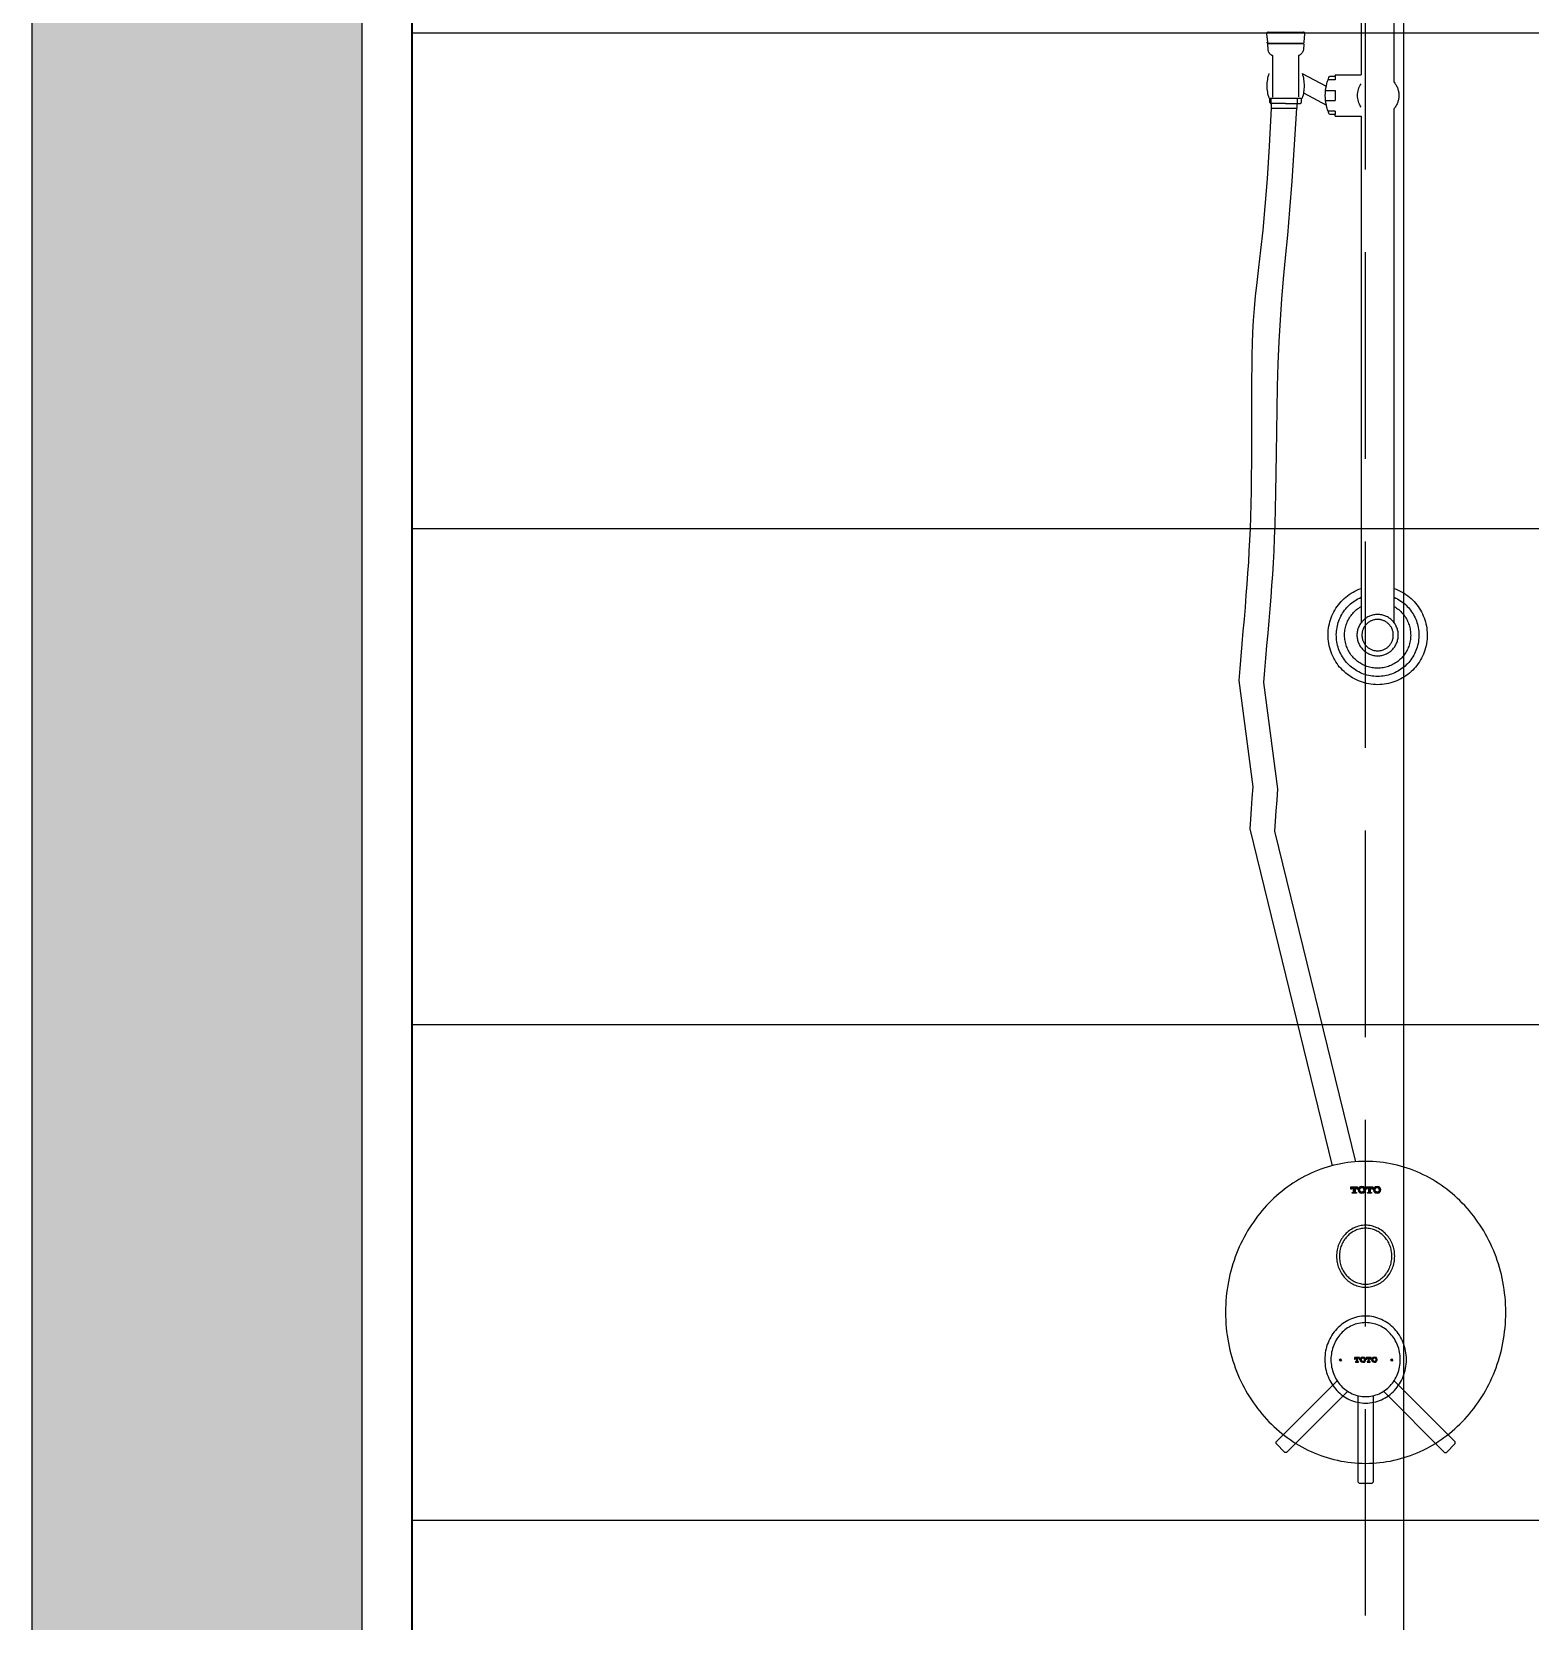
# Model space of a CAD drawing. Extents: x 468514 to 728049, y -74127 to 69080.
# Drawn here: x 590432 to 591339, y 39480 to 40442 of the extents above; entities that cross this region are included whole.
import ezdxf

# ---------------------------------------------------------------- set-up
doc = ezdxf.new("R2010")
doc.units = 0
doc.header["$LTSCALE"] = 500
doc.header["$MEASUREMENT"] = 0
doc.linetypes.add('DASH', pattern=[0.35, 0.25, -0.1])
doc.linetypes.add('HIDDEN2', pattern=[0.1875, 0.125, -0.0625])
for name, color, linetype in [('E 立面墙体', 245, 'Continuous'), ('E 立面家具、洁具', 153, 'Continuous'), ('E 立面材料分格线', 8, 'Continuous'), ('E 立面装饰完成线', 225, 'Continuous'), ('L-立面家具、洁具', 153, 'Continuous')]:
    doc.layers.add(name, color=color, linetype=linetype)

# ---------------------------------------------------------------- blocks, each defined once
blk = doc.blocks.new('A$C2F8A30B2')
at = {"linetype": 'HIDDEN2', "lineweight": -2, "ltscale": 20}
h = blk.add_hatch(color=256, dxfattribs=at)
h.dxf.hatch_style = 2
h.paths.add_polyline_path([(28.44, -13.4), (29.04, -12.85), (30.29, -12.59), (31.58, -12.88), (32.14, -13.4), (32.51, -14.64), (32.32, -15.6), (31.58, -16.44), (30.3, -16.71), (29.08, -16.48), (28.19, -15.43), (28.09, -14.64)])
h.paths.add_polyline_path([(29.36, -15.67), (30.3, -16.22), (31.25, -15.62), (31.43, -14.66), (31.31, -13.84), (30.83, -13.21), (30.29, -13.1), (29.44, -13.47), (29.14, -14.64)])
h = blk.add_hatch(color=256)
h.dxf.hatch_style = 2
edge = h.paths.add_edge_path()
edge.add_spline(control_points=[(34.91, -12.76), (34.91, -12.76), (34.91, -12.76), (34.91, -12.76), (34.91, -12.76), (37, -12.76), (37, -12.76), (37, -12.76), (37, -14.21), (37, -14.21), (37, -14.21), (36.47, -14.21), (36.47, -14.21), (36.47, -14.21), (36.51, -13.25), (35.72, -13.25), (35.72, -13.25), (35.38, -13.25), (35.38, -13.25), (35.38, -13.25), (35.38, -15.91), (35.38, -15.91), (35.38, -15.91), (35.62, -16.12), (35.62, -16.12), (35.62, -16.12), (36.19, -16.12), (36.19, -16.12), (36.19, -16.12), (36.19, -16.59), (36.19, -16.59), (36.19, -16.59), (34.91, -16.59), (34.91, -16.59), (34.91, -16.59), (33.65, -16.59), (33.65, -16.59), (33.65, -16.59), (33.65, -16.12), (33.65, -16.12), (33.65, -16.12), (34.22, -16.12), (34.22, -16.12), (34.22, -16.12), (34.44, -15.91), (34.44, -15.91), (34.44, -15.91), (34.44, -13.25), (34.44, -13.25), (34.44, -13.25), (34.1, -13.25), (34.1, -13.25), (34.1, -13.25), (33.35, -14.21), (33.35, -14.21), (33.35, -14.21), (32.84, -14.21), (32.84, -14.21), (32.84, -14.21), (32.84, -12.76), (32.84, -12.76), (32.84, -12.76), (34.91, -12.76), (34.91, -12.76), (34.91, -12.76), (34.91, -12.76)], knot_values=[-1, 0, 0, 0, 0, 0, 1, 1, 1, 2, 2, 2, 3, 3, 3, 4, 4, 4, 5, 5, 5, 6, 6, 6, 7, 7, 7, 8, 8, 8, 9, 9, 9, 10, 10, 10, 11, 11, 11, 12, 12, 12, 13, 13, 13, 14, 14, 14, 15, 15, 15, 16, 16, 16, 17, 17, 17, 18, 18, 18, 19, 19, 19, 20, 20, 20, 21, 21, 21, 21], degree=3, periodic=0)
h = blk.add_hatch(color=256, dxfattribs=at)
h.dxf.hatch_style = 2
h.paths.add_polyline_path([(37.67, -13.4), (38.29, -12.85), (39.54, -12.59), (40.81, -12.88), (41.38, -13.4), (41.74, -14.64), (41.55, -15.6), (40.83, -16.44), (39.54, -16.71), (38.32, -16.48), (37.43, -15.43), (37.31, -14.64)])
h.paths.add_polyline_path([(38.61, -15.67), (39.54, -16.22), (40.49, -15.62), (40.68, -14.66), (40.56, -13.84), (40.06, -13.21), (39.54, -13.1), (38.69, -13.47), (38.37, -14.64)])
h = blk.add_hatch(color=256)
h.dxf.hatch_style = 2
edge = h.paths.add_edge_path()
edge.add_spline(control_points=[(44.16, -12.76), (44.16, -12.76), (44.16, -12.76), (44.16, -12.76), (44.16, -12.76), (46.23, -12.76), (46.23, -12.76), (46.23, -12.76), (46.23, -14.21), (46.23, -14.21), (46.23, -14.21), (45.72, -14.21), (45.72, -14.21), (45.72, -14.21), (45.76, -13.25), (44.95, -13.25), (44.95, -13.25), (44.65, -13.25), (44.65, -13.25), (44.65, -13.25), (44.65, -15.91), (44.65, -15.91), (44.65, -15.91), (44.86, -16.12), (44.86, -16.12), (44.86, -16.12), (45.42, -16.12), (45.42, -16.12), (45.42, -16.12), (45.42, -16.59), (45.42, -16.59), (45.42, -16.59), (44.16, -16.59), (44.16, -16.59), (44.16, -16.59), (42.88, -16.59), (42.88, -16.59), (42.88, -16.59), (42.88, -16.12), (42.88, -16.12), (42.88, -16.12), (43.45, -16.12), (43.45, -16.12), (43.45, -16.12), (43.67, -15.91), (43.67, -15.91), (43.67, -15.91), (43.67, -13.25), (43.67, -13.25), (43.67, -13.25), (43.35, -13.25), (43.35, -13.25), (42.56, -13.25), (42.59, -14.21), (42.59, -14.21), (42.59, -14.21), (42.09, -14.21), (42.09, -14.21), (42.09, -14.21), (42.09, -12.76), (42.09, -12.76), (42.09, -12.76), (44.16, -12.76), (44.16, -12.76), (44.16, -12.76), (44.16, -12.76)], knot_values=[-1, 0, 0, 0, 0, 0, 1, 1, 1, 2, 2, 2, 3, 3, 3, 4, 4, 4, 5, 5, 5, 6, 6, 6, 7, 7, 7, 8, 8, 8, 9, 9, 9, 10, 10, 10, 11, 11, 11, 12, 12, 12, 13, 13, 13, 14, 14, 14, 15, 15, 15, 16, 16, 16, 17, 17, 17, 18, 18, 18, 19, 19, 19, 20, 20, 20, 21, 21, 21, 21], degree=3, periodic=0)
h = blk.add_hatch(color=256, dxfattribs=at)
h.dxf.hatch_style = 2
h.paths.add_polyline_path([(20.72, -117.49), (21.43, -118.18), (22.12, -117.49), (21.43, -116.78)])
h = blk.add_hatch(color=256, dxfattribs=at)
h.dxf.hatch_style = 2
h.paths.add_polyline_path([(30.56, -116.46), (31.03, -116.04), (31.95, -115.84), (32.94, -116.08), (33.38, -116.46), (33.65, -117.4), (33.5, -118.14), (32.94, -118.75), (31.97, -118.97), (31.06, -118.78), (30.4, -117.99), (30.3, -117.4)])
h.paths.add_polyline_path([(31.26, -118.18), (31.97, -118.6), (32.69, -118.14), (32.83, -117.4), (32.74, -116.8), (32.37, -116.33), (31.95, -116.23), (31.33, -116.51), (31.11, -117.4)])
h = blk.add_hatch(color=256, dxfattribs=at)
h.dxf.hatch_style = 2
h.paths.add_polyline_path([(35.46, -115.99), (37.03, -115.99), (37.03, -117.07), (36.62, -117.07), (36.07, -116.35), (35.82, -116.35), (35.82, -118.35), (36, -118.51), (36.42, -118.51), (36.42, -118.88), (35.46, -118.88), (34.51, -118.88), (34.51, -118.51), (34.93, -118.51), (35.1, -118.35), (35.1, -116.35), (34.86, -116.35), (34.27, -117.07), (33.9, -117.07), (33.9, -115.99)])
h = blk.add_hatch(color=256, dxfattribs=at)
h.dxf.hatch_style = 2
h.paths.add_polyline_path([(37.53, -116.46), (38.01, -116.04), (38.93, -115.84), (39.92, -116.08), (40.34, -116.46), (40.63, -117.4), (40.47, -118.14), (39.92, -118.75), (38.94, -118.97), (38.04, -118.78), (37.37, -117.99), (37.28, -117.4)])
h.paths.add_polyline_path([(38.24, -118.18), (38.94, -118.6), (39.67, -118.14), (39.8, -117.4), (39.72, -116.8), (39.35, -116.33), (38.93, -116.23), (38.31, -116.51), (38.09, -117.4)])
h = blk.add_hatch(color=256, dxfattribs=at)
h.dxf.hatch_style = 2
h.paths.add_polyline_path([(42.44, -115.99), (44.01, -115.99), (44.01, -117.07), (43.62, -117.07), (43.05, -116.35), (42.79, -116.35), (42.79, -118.35), (42.98, -118.51), (43.4, -118.51), (43.4, -118.88), (42.44, -118.88), (41.48, -118.88), (41.48, -118.51), (41.9, -118.51), (42.09, -118.35), (42.09, -116.35), (41.84, -116.35), (41.27, -117.07), (40.88, -117.07), (40.88, -115.99)])
h = blk.add_hatch(color=256, dxfattribs=at)
h.dxf.hatch_style = 2
h.paths.add_polyline_path([(51.86, -117.49), (52.56, -118.18), (53.27, -117.49), (52.56, -116.78)])
for p, q in [((20, 655.52), (20, 914.02)), ((40, 914.02), (40, 660.09)), ((96.26, 685.88), (74.85, 685.88)), ((95.78, 685.88), (75.39, 685.88)), ((74.69, 678.56), (74.75, 678.72)), ((74.69, 678.56), (74.75, 678.72)), ((74.69, 678.56), (74.85, 675.46)), ((74.75, 678.72), (74.8, 678.84)), ((74.75, 678.72), (74.8, 678.84)), ((74.8, 678.84), (74.85, 678.93)), ((74.8, 678.84), (74.85, 678.93)), ((74.85, 678.93), (74.96, 678.99)), ((74.85, 678.93), (74.96, 678.99)), ((74.96, 678.99), (75.07, 679.05)), ((74.96, 678.99), (75.07, 679.05)), ((75.07, 679.05), (75.17, 679.05)), ((75.07, 679.05), (75.17, 679.05)), ((96.2, 679.05), (75.17, 679.05)), ((96.04, 679.05), (75.33, 679.05)), ((75.33, 679.05), (96.04, 679.05)), ((96.2, 679.05), (96.31, 679.05)), ((96.2, 679.05), (96.31, 679.05)), ((96.31, 679.05), (96.42, 678.99)), ((96.31, 679.05), (96.42, 678.99)), ((96.42, 678.99), (96.53, 678.93)), ((96.42, 678.99), (96.53, 678.93)), ((96.53, 678.93), (96.58, 678.84)), ((96.53, 678.93), (96.58, 678.84)), ((96.63, 678.56), (96.53, 675.57)), ((96.58, 678.84), (96.63, 678.72)), ((96.58, 678.84), (96.63, 678.72)), ((96.63, 678.72), (96.63, 678.56)), ((96.63, 678.72), (96.63, 678.56)), ((55.66, 660.09), (40, 660.09)), ((55.66, 660.09), (55.66, 659.09)), ((55.66, 659.09), (55.66, 657.09)), ((55.66, 659.09), (55.66, 657.09)), ((55.66, 659.09), (59.15, 659.09)), ((55.66, 657.09), (59.97, 657.09)), ((75.66, 660.91), (61.11, 653.11)), ((61.66, 650.59), (55.66, 650.59)), ((55.66, 650.59), (55.66, 644.59)), ((61.66, 644.59), (55.66, 644.59)), ((74.87, 649.13), (61.03, 641.72)), ((95.66, 645.91), (75.66, 645.91)), ((76.14, 643.34), (76.08, 645.53)), ((94.55, 645.91), (76.51, 645.91)), ((78.68, 645.91), (78.85, 639.91)), ((94.68, 645.91), (94.51, 639.91)), ((95.19, 643.4), (95.29, 645.48)), ((20, 328.53), (20, 639.66)), ((40, 635.09), (40, 328.53)), ((55.66, 635.09), (40, 635.09)), ((55.66, 638.09), (59.97, 638.09)), ((55.66, 638.09), (55.66, 636.09)), ((55.66, 635.09), (55.66, 636.09)), ((55.66, 636.09), (59.15, 636.09)), ((76.19, 643.23), (76.14, 643.34)), ((76.3, 643.07), (76.19, 643.23)), ((76.35, 642.97), (76.3, 643.07)), ((76.46, 642.86), (76.35, 642.97)), ((76.62, 642.76), (76.46, 642.86)), ((76.72, 642.7), (76.62, 642.76)), ((76.89, 642.65), (76.72, 642.7)), ((77.05, 642.65), (76.89, 642.65)), ((85.66, 642.65), (77.05, 642.65)), ((94.51, 639.91), (78.85, 639.91)), ((79.19, 639.91, 0), (81.98, 595.74, 0)), ((85.66, 642.65), (94.33, 642.65)), ((94.49, 642.65), (94.33, 642.65)), ((94.6, 642.7), (94.49, 642.65)), ((94.51, 639.91, 0), (95.68, 616.84, 0)), ((94.76, 642.76), (94.6, 642.7)), ((94.87, 642.86), (94.76, 642.76)), ((95.03, 642.97), (94.87, 642.86)), ((95.08, 643.07), (95.03, 642.97)), ((95.19, 643.23), (95.08, 643.07)), ((95.19, 643.4), (95.19, 643.23)), ((95.68, 616.84, 0), (96.94, 597.11, 0)), ((96.94, 597.11, 0), (98.25, 580.32, 0)), ((81.98, 595.74, 0), (83.29, 578.34, 0)), ((83.29, 578.34, 0), (84.61, 563.07, 0)), ((98.25, 580.32, 0), (99.57, 566.06, 0)), ((84.61, 563.07, 0), (85.89, 549.35, 0)), ((99.57, 566.06, 0), (100.85, 553.93, 0)), ((85.89, 549.35, 0), (87.08, 536.63, 0)), ((100.85, 553.93, 0), (102.06, 543.52, 0)), ((102.06, 543.52, 0), (103.14, 534.42, 0)), ((87.08, 536.63, 0), (88.16, 524.32, 0)), ((103.14, 534.42, 0), (104.06, 526.23, 0)), ((88.16, 524.32, 0), (89.08, 511.85, 0)), ((104.06, 526.23, 0), (104.79, 518.59, 0)), ((89.08, 511.85, 0), (89.8, 498.79, 0)), ((104.79, 518.59, 0), (105.33, 511.32, 0)), ((105.33, 511.32, 0), (105.72, 504.31, 0)), ((105.72, 504.31, 0), (105.99, 497.43, 0)), ((89.8, 498.79, 0), (90.35, 485.25, 0)), ((105.99, 497.43, 0), (106.15, 490.54, 0)), ((106.15, 490.54, 0), (106.23, 483.53, 0)), ((90.35, 485.25, 0), (90.75, 471.46, 0)), ((106.23, 483.53, 0), (106.26, 476.26, 0)), ((90.75, 471.46, 0), (91.05, 457.68, 0)), ((106.26, 476.26, 0), (106.26, 468.62, 0)), ((106.26, 468.62, 0), (106.26, 460.52, 0)), ((91.05, 457.68, 0), (91.27, 444.13, 0)), ((106.26, 460.52, 0), (106.27, 452.04, 0)), ((106.27, 452.04, 0), (106.29, 443.31, 0)), ((91.27, 444.13, 0), (91.44, 431.07, 0)), ((106.29, 443.31, 0), (106.32, 434.45, 0)), ((106.32, 434.45, 0), (106.38, 425.6, 0)), ((91.44, 431.07, 0), (91.59, 418.74, 0)), ((106.38, 425.6, 0), (106.47, 416.86, 0)), ((91.59, 418.74, 0), (91.76, 407.38, 0)), ((106.47, 416.86, 0), (106.59, 408.39, 0)), ((91.76, 407.38, 0), (91.97, 397.16, 0)), ((106.59, 408.39, 0), (106.75, 400.28, 0)), ((91.97, 397.16, 0), (92.22, 387.97, 0)), ((106.75, 400.28, 0), (106.96, 392.65, 0)), ((92.22, 387.97, 0), (92.52, 379.63, 0)), ((106.96, 392.65, 0), (107.21, 385.42, 0)), ((107.21, 385.42, 0), (107.51, 378.5, 0)), ((92.52, 379.63, 0), (92.87, 371.94, 0)), ((107.51, 378.5, 0), (107.85, 371.79, 0)), ((92.87, 371.94, 0), (93.26, 364.73, 0)), ((107.85, 371.79, 0), (108.24, 365.19, 0)), ((93.26, 364.73, 0), (93.7, 357.8, 0)), ((93.7, 357.8, 0), (94.19, 350.98, 0)), ((108.24, 365.19, 0), (108.67, 358.61, 0)), ((108.67, 358.61, 0), (109.15, 351.96, 0)), ((94.19, 350.98, 0), (94.72, 344.09, 0)), ((109.15, 351.96, 0), (109.68, 345.12, 0)), ((94.72, 344.09, 0), (95.29, 336.97, 0)), ((95.29, 336.97, 0), (95.9, 329.65, 0)), ((109.68, 345.12, 0), (110.25, 338.04, 0)), ((110.25, 338.04, 0), (110.86, 330.75, 0)), ((95.9, 329.65, 0), (96.53, 322.2, 0)), ((110.86, 330.75, 0), (111.48, 323.33, 0)), ((96.53, 322.2, 0), (97.17, 314.69, 0)), ((111.48, 323.33, 0), (112.12, 315.83, 0)), ((97.17, 314.69, 0), (97.81, 307.19, 0)), ((112.12, 315.83, 0), (112.76, 308.34, 0)), ((112.76, 308.34, 0), (113.39, 300.91, 0)), ((97.81, 307.19, 0), (98.43, 299.75, 0)), ((98.43, 299.75, 0), (99.04, 292.45, 0)), ((113.39, 300.91, 0), (114, 293.63, 0)), ((99.04, 292.45, 0), (90.56, 228.09, 0)), ((114, 293.63, 0), (105.52, 229.28, 0)), ((90.56, 228.09, 0), (91.09, 221.26, 0)), ((91.09, 221.26, 0), (91.58, 214.71, 0)), ((105.52, 229.28, 0), (106.05, 222.47, 0)), ((106.05, 222.47, 0), (106.53, 215.94, 0)), ((91.58, 214.71, 0), (92.03, 208.46, 0)), ((106.53, 215.94, 0), (106.99, 209.7, 0)), ((92.46, 202.51, 0), (43.4, 2.39, 0)), ((107.41, 203.78, 0), (57.52, 0, 0)), ((92.03, 208.46, 0), (92.46, 202.51, 0)), ((106.99, 209.7, 0), (107.41, 203.78, 0)), ((37.08, 2.62), (37.08, 2.62)), ((28.09, -14.64), (28.44, -13.4)), ((28.19, -15.43), (28.09, -14.64)), ((29.08, -16.48), (28.19, -15.43)), ((28.44, -13.4), (29.04, -12.85)), ((28.44, -13.4), (28.44, -13.4)), ((29.04, -12.85), (30.29, -12.59)), ((30.3, -16.71), (29.08, -16.48)), ((29.44, -13.47), (29.14, -14.64)), ((29.14, -14.64), (29.36, -15.67)), ((29.36, -15.67), (30.3, -16.22)), ((29.36, -15.67), (29.36, -15.67)), ((30.29, -13.1), (29.44, -13.47)), ((30.29, -12.59), (31.58, -12.88)), ((30.83, -13.21), (30.29, -13.1)), ((30.3, -16.22), (31.25, -15.62)), ((31.58, -16.44), (30.3, -16.71)), ((31.31, -13.84), (30.83, -13.21)), ((31.25, -15.62), (31.43, -14.66)), ((31.43, -14.66), (31.31, -13.84)), ((31.58, -12.88), (32.14, -13.4)), ((32.32, -15.6), (31.58, -16.44)), ((32.14, -13.4), (32.51, -14.64)), ((32.51, -14.64), (32.32, -15.6)), ((37.31, -14.64), (37.67, -13.4)), ((37.43, -15.43), (37.31, -14.64)), ((38.32, -16.48), (37.43, -15.43)), ((37.67, -13.4), (38.29, -12.85)), ((37.67, -13.4), (37.67, -13.4)), ((38.29, -12.85), (39.54, -12.59)), ((39.54, -16.71), (38.32, -16.48)), ((38.69, -13.47), (38.37, -14.64)), ((38.37, -14.64), (38.61, -15.67)), ((38.61, -15.67), (39.54, -16.22)), ((38.61, -15.67), (38.61, -15.67)), ((39.54, -13.1), (38.69, -13.47)), ((39.54, -12.59), (40.81, -12.88)), ((40.06, -13.21), (39.54, -13.1)), ((39.54, -16.22), (40.49, -15.62)), ((40.83, -16.44), (39.54, -16.71)), ((40.56, -13.84), (40.06, -13.21)), ((40.49, -15.62), (40.68, -14.66)), ((40.68, -14.66), (40.56, -13.84)), ((40.81, -12.88), (41.38, -13.4)), ((41.55, -15.6), (40.83, -16.44)), ((41.38, -13.4), (41.74, -14.64)), ((41.74, -14.64), (41.55, -15.6)), ((122.07, -89.04), (122.07, -89.04)), ((21.43, -116.78), (20.72, -117.49)), ((20.72, -117.49), (21.43, -118.18)), ((20.72, -117.49), (20.72, -117.49)), ((22.12, -117.49), (21.43, -116.78)), ((21.43, -118.18), (22.12, -117.49)), ((30.3, -117.4), (30.56, -116.46)), ((30.4, -117.99), (30.3, -117.4)), ((31.06, -118.78), (30.4, -117.99)), ((30.56, -116.46), (31.03, -116.04)), ((30.56, -116.46), (30.56, -116.46)), ((31.03, -116.04), (31.95, -115.84)), ((31.97, -118.97), (31.06, -118.78)), ((31.33, -116.51), (31.11, -117.4)), ((31.11, -117.4), (31.26, -118.18)), ((31.26, -118.18), (31.97, -118.6)), ((31.26, -118.18), (31.26, -118.18)), ((31.95, -116.23), (31.33, -116.51)), ((31.95, -115.84), (32.94, -116.08)), ((32.37, -116.33), (31.95, -116.23)), ((31.97, -118.6), (32.69, -118.14)), ((32.94, -118.75), (31.97, -118.97)), ((32.74, -116.8), (32.37, -116.33)), ((32.69, -118.14), (32.83, -117.4)), ((32.83, -117.4), (32.74, -116.8)), ((32.94, -116.08), (33.38, -116.46)), ((33.5, -118.14), (32.94, -118.75)), ((33.38, -116.46), (33.65, -117.4)), ((33.65, -117.4), (33.5, -118.14)), ((33.9, -117.07), (33.9, -115.99)), ((33.9, -115.99), (35.46, -115.99)), ((34.27, -117.07), (33.9, -117.07)), ((34.86, -116.35), (34.27, -117.07)), ((34.51, -118.88), (34.51, -118.51)), ((34.51, -118.51), (34.93, -118.51)), ((35.46, -118.88), (34.51, -118.88)), ((35.1, -116.35), (34.86, -116.35)), ((34.93, -118.51), (35.1, -118.35)), ((35.1, -118.35), (35.1, -116.35)), ((35.46, -115.99), (37.03, -115.99)), ((35.46, -115.99), (35.46, -115.99)), ((36.42, -118.88), (35.46, -118.88)), ((36.07, -116.35), (35.82, -116.35)), ((35.82, -116.35), (35.82, -118.35)), ((35.82, -118.35), (36, -118.51)), ((36, -118.51), (36.42, -118.51)), ((36.62, -117.07), (36.07, -116.35)), ((36.42, -118.51), (36.42, -118.88)), ((37.03, -117.07), (36.62, -117.07)), ((37.03, -115.99), (37.03, -117.07)), ((37.28, -117.4), (37.53, -116.46)), ((37.37, -117.99), (37.28, -117.4)), ((38.04, -118.78), (37.37, -117.99)), ((37.53, -116.46), (38.01, -116.04)), ((37.53, -116.46), (37.53, -116.46)), ((38.01, -116.04), (38.93, -115.84)), ((38.94, -118.97), (38.04, -118.78)), ((38.31, -116.51), (38.09, -117.4)), ((38.09, -117.4), (38.24, -118.18)), ((38.24, -118.18), (38.94, -118.6)), ((38.24, -118.18), (38.24, -118.18)), ((38.93, -116.23), (38.31, -116.51)), ((38.93, -115.84), (39.92, -116.08)), ((39.35, -116.33), (38.93, -116.23)), ((38.94, -118.6), (39.67, -118.14)), ((39.92, -118.75), (38.94, -118.97)), ((39.72, -116.8), (39.35, -116.33)), ((39.67, -118.14), (39.8, -117.4)), ((39.8, -117.4), (39.72, -116.8)), ((39.92, -116.08), (40.34, -116.46)), ((40.47, -118.14), (39.92, -118.75)), ((40.34, -116.46), (40.63, -117.4)), ((40.63, -117.4), (40.47, -118.14)), ((40.88, -117.07), (40.88, -115.99)), ((40.88, -115.99), (42.44, -115.99)), ((41.27, -117.07), (40.88, -117.07)), ((41.84, -116.35), (41.27, -117.07)), ((41.48, -118.88), (41.48, -118.51)), ((41.48, -118.51), (41.9, -118.51)), ((42.44, -118.88), (41.48, -118.88)), ((42.09, -116.35), (41.84, -116.35)), ((41.9, -118.51), (42.09, -118.35)), ((42.09, -118.35), (42.09, -116.35)), ((42.44, -115.99), (44.01, -115.99)), ((42.44, -115.99), (42.44, -115.99)), ((43.4, -118.88), (42.44, -118.88)), ((43.05, -116.35), (42.79, -116.35)), ((42.79, -116.35), (42.79, -118.35)), ((42.79, -118.35), (42.98, -118.51)), ((42.98, -118.51), (43.4, -118.51)), ((43.62, -117.07), (43.05, -116.35)), ((43.4, -118.51), (43.4, -118.88)), ((44.01, -117.07), (43.62, -117.07)), ((44.01, -115.99), (44.01, -117.07)), ((52.56, -116.78), (51.86, -117.49)), ((51.86, -117.49), (52.56, -118.18)), ((51.86, -117.49), (51.86, -117.49)), ((53.27, -117.49), (52.56, -116.78)), ((52.56, -118.18), (53.27, -117.49)), ((-16.97, -167.05), (20, -130.08)), ((91.45, -167.05), (54.48, -130.08)), ((26.42, -136.5), (-10.55, -173.46)), ((26.42, -136.5), (26.42, -136.5)), ((32.73, -139.23), (32.73, -191.5)), ((32.73, -139.23), (32.73, -139.23)), ((41.79, -191.5), (41.79, -139.23)), ((48.07, -136.5), (85.05, -173.46)), ((48.07, -136.5), (48.07, -136.5)), ((-16.97, -168.09), (-16.97, -167.05)), ((-11.6, -173.46), (-16.97, -168.09)), ((86.09, -173.46), (91.45, -168.09)), ((91.45, -168.09), (91.45, -167.05)), ((-10.55, -173.46), (-11.6, -173.46)), ((85.05, -173.46), (86.09, -173.46)), ((32.73, -191.5), (33.48, -192.25)), ((33.48, -192.25), (41.06, -192.25)), ((41.06, -192.25), (41.79, -191.5))]:
    blk.add_line(p, q, dxfattribs=at)
for radius in [12.5, 9.5]:
    blk.add_circle((30, 321.03, 0), radius, dxfattribs=at)
for centre, radius, start, end in [((29.66, 647.59, 0), 12.5, 140.63127, 219.36873), ((29.66, 647.59, 0), 12.5, 325.78364, 34.21636), ((34.12, 647.59, 0), 27.54, 335.32005, 24.67995), ((99.13, 653.41, 0), 24.63, 162.27522, 197.72478), ((72.2, 653.41, 0), 24.63, 342.27522, 17.72478), ((30, 321.03, 0), 30, 109.47122, 70.52878), ((30, 321.03, 0), 25, 113.57818, 66.42182), ((30, 321.03, 0), 20, 120, 60)]:
    blk.add_arc(centre, radius, start, end, dxfattribs=at)
for points, knots in [([(74.48, 679.8), (74.48, 679.8), (74, 684.92), (74, 684.92), (74.02, 685.44), (74.33, 685.78), (74.85, 685.88)], [0, 0, 0, 0, 1, 1, 1, 2, 2, 2, 2]), ([(96.26, 685.88), (96.79, 685.79), (97.12, 685.45), (97.17, 684.92), (97.17, 684.92), (96.69, 679.8), (96.69, 679.8)], [0, 0, 0, 0, 1, 1, 1, 2, 2, 2, 2]), ([(74.85, 675.46), (75.11, 673.71), (76.16, 672.38), (77.8, 671.72), (77.8, 671.72), (77.8, 646.65), (77.8, 646.65)], [0, 0, 0, 0, 1, 1, 1, 2, 2, 2, 2]), ([(96.53, 675.57), (96.29, 673.78), (95.24, 672.41), (93.58, 671.72), (93.58, 671.72), (93.58, 646.6), (93.58, 646.6)], [0, 0, 0, 0, 1, 1, 1, 2, 2, 2, 2]), ([(-47.54, -88.75), (-47.54, -139.21), (-9.58, -180.11), (37.26, -180.11), (84.1, -180.11), (122.07, -139.21), (122.07, -88.75), (122.07, -38.28), (84.1, 2.62), (37.26, 2.62), (-9.58, 2.62), (-47.54, -38.28), (-47.54, -88.75), (-47.54, -88.75), (-47.54, -88.75), (-47.54, -88.75)], [0, 0, 0, 0, 1, 1, 1, 2, 2, 2, 3, 3, 3, 4, 4, 4, 5, 5, 5, 5]), ([(34.91, -12.76), (34.91, -12.76), (37, -12.76), (37, -12.76), (37, -12.76), (37, -14.21), (37, -14.21), (37, -14.21), (36.47, -14.21), (36.47, -14.21), (36.47, -14.21), (36.51, -13.25), (35.72, -13.25), (35.72, -13.25), (35.38, -13.25), (35.38, -13.25), (35.38, -13.25), (35.38, -15.91), (35.38, -15.91), (35.38, -15.91), (35.62, -16.12), (35.62, -16.12), (35.62, -16.12), (36.19, -16.12), (36.19, -16.12), (36.19, -16.12), (36.19, -16.59), (36.19, -16.59), (36.19, -16.59), (34.91, -16.59), (34.91, -16.59), (34.91, -16.59), (33.65, -16.59), (33.65, -16.59), (33.65, -16.59), (33.65, -16.12), (33.65, -16.12), (33.65, -16.12), (34.22, -16.12), (34.22, -16.12), (34.22, -16.12), (34.44, -15.91), (34.44, -15.91), (34.44, -15.91), (34.44, -13.25), (34.44, -13.25), (34.44, -13.25), (34.1, -13.25), (34.1, -13.25), (34.1, -13.25), (33.35, -14.21), (33.35, -14.21), (33.35, -14.21), (32.84, -14.21), (32.84, -14.21), (32.84, -14.21), (32.84, -12.76), (32.84, -12.76), (32.84, -12.76), (34.91, -12.76), (34.91, -12.76), (34.91, -12.76), (34.91, -12.76), (34.91, -12.76)], [0, 0, 0, 0, 1, 1, 1, 2, 2, 2, 3, 3, 3, 4, 4, 4, 5, 5, 5, 6, 6, 6, 7, 7, 7, 8, 8, 8, 9, 9, 9, 10, 10, 10, 11, 11, 11, 12, 12, 12, 13, 13, 13, 14, 14, 14, 15, 15, 15, 16, 16, 16, 17, 17, 17, 18, 18, 18, 19, 19, 19, 20, 20, 20, 21, 21, 21, 21]), ([(44.16, -12.76), (44.16, -12.76), (46.23, -12.76), (46.23, -12.76), (46.23, -12.76), (46.23, -14.21), (46.23, -14.21), (46.23, -14.21), (45.72, -14.21), (45.72, -14.21), (45.72, -14.21), (45.76, -13.25), (44.95, -13.25), (44.95, -13.25), (44.65, -13.25), (44.65, -13.25), (44.65, -13.25), (44.65, -15.91), (44.65, -15.91), (44.65, -15.91), (44.86, -16.12), (44.86, -16.12), (44.86, -16.12), (45.42, -16.12), (45.42, -16.12), (45.42, -16.12), (45.42, -16.59), (45.42, -16.59), (45.42, -16.59), (44.16, -16.59), (44.16, -16.59), (44.16, -16.59), (42.88, -16.59), (42.88, -16.59), (42.88, -16.59), (42.88, -16.12), (42.88, -16.12), (42.88, -16.12), (43.45, -16.12), (43.45, -16.12), (43.45, -16.12), (43.67, -15.91), (43.67, -15.91), (43.67, -15.91), (43.67, -13.25), (43.67, -13.25), (43.67, -13.25), (43.35, -13.25), (43.35, -13.25), (42.56, -13.25), (42.59, -14.21), (42.59, -14.21), (42.59, -14.21), (42.09, -14.21), (42.09, -14.21), (42.09, -14.21), (42.09, -12.76), (42.09, -12.76), (42.09, -12.76), (44.16, -12.76), (44.16, -12.76), (44.16, -12.76), (44.16, -12.76), (44.16, -12.76)], [0, 0, 0, 0, 1, 1, 1, 2, 2, 2, 3, 3, 3, 4, 4, 4, 5, 5, 5, 6, 6, 6, 7, 7, 7, 8, 8, 8, 9, 9, 9, 10, 10, 10, 11, 11, 11, 12, 12, 12, 13, 13, 13, 14, 14, 14, 15, 15, 15, 16, 16, 16, 17, 17, 17, 18, 18, 18, 19, 19, 19, 20, 20, 20, 21, 21, 21, 21]), ([(54.85, -54.78), (54.85, -44.44), (46.96, -36.05), (37.26, -36.05), (27.56, -36.05), (19.68, -44.44), (19.68, -54.78), (19.68, -65.13), (27.56, -73.52), (37.26, -73.52), (46.96, -73.52), (54.85, -65.13), (54.85, -54.78), (54.85, -54.78), (54.85, -54.78), (54.85, -54.78)], [0, 0, 0, 0, 1, 1, 1, 2, 2, 2, 3, 3, 3, 4, 4, 4, 5, 5, 5, 5]), ([(53.13, -54.78), (53.13, -45.43), (46.02, -37.86), (37.26, -37.86), (28.51, -37.86), (21.39, -45.43), (21.39, -54.78), (21.39, -64.12), (28.51, -71.71), (37.26, -71.71), (46.02, -71.71), (53.13, -64.12), (53.13, -54.78), (53.13, -54.78), (53.13, -54.78), (53.13, -54.78)], [0, 0, 0, 0, 1, 1, 1, 2, 2, 2, 3, 3, 3, 4, 4, 4, 5, 5, 5, 5]), ([(61.96, -117.34), (61.96, -102.79), (50.9, -91.01), (37.26, -91.01), (23.61, -91.01), (12.57, -102.79), (12.57, -117.34), (12.57, -131.88), (23.61, -143.68), (37.26, -143.68), (50.9, -143.68), (61.96, -131.88), (61.96, -117.34), (61.96, -117.34), (61.96, -117.34), (61.96, -117.34)], [0, 0, 0, 0, 1, 1, 1, 2, 2, 2, 3, 3, 3, 4, 4, 4, 5, 5, 5, 5]), ([(58.25, -117.34), (58.25, -105), (48.85, -94.96), (37.26, -94.96), (25.66, -94.96), (16.27, -105), (16.27, -117.34), (16.27, -129.71), (25.66, -139.73), (37.26, -139.73), (48.85, -139.73), (58.25, -129.71), (58.25, -117.34), (58.25, -117.34), (58.25, -117.34), (58.25, -117.34)], [0, 0, 0, 0, 1, 1, 1, 2, 2, 2, 3, 3, 3, 4, 4, 4, 5, 5, 5, 5])]:
    blk.add_open_spline(points, degree=3, knots=knots, dxfattribs=at)
for points in [[(75.33, 679.05), (74.88, 679.1), (74.58, 679.35), (74.48, 679.8)], [(96.04, 679.05), (96.47, 679.11), (96.77, 679.37), (96.9, 679.8)]]:
    blk.add_open_spline(points, degree=3, dxfattribs=at)

msp = doc.modelspace()

# ---------------------------------------------------------------- hatches: boundary and pattern name
at = {"layer": 'E 立面墙体'}
h = msp.add_hatch(dxfattribs=at)
h.set_pattern_fill('钢筋混凝土', color=250, scale=10, pattern_type=2)
h.set_pattern_definition([(45, (65909.31, 0), (-35.355339, 35.355339), []), (50, (65909.31, 0), (71.726018, -6.2752135), [7.5, -82.5]), (355, (65909.31, 0), (-13.875133, 75.219213), [6, -66]), (100.4514, (65915.286, -0.52), (57.850938, 68.943954), [6.374019, -70.114211]), (46.1842, (65909.31, 20), (106.724105, -16.551901), [11.25, -123.75]), (96.6356, (65918.2, 18.62), (93.46627, 97.411787), [9.561029, -105.1713]), (351.1842, (65909.31, 20), (93.466195, 97.41186), [9, -99]), (21, (65919.31, 15), (59.690705, -40.261889), [7.5, -82.5]), (326, (65919.31, 15), (24.331533, 72.515005), [6, -66]), (71.4514, (65924.28, 11.645), (84.022263, 32.25305), [6.374019, -70.114211]), (37.5, (65909.308, 0), (1.2159855, 33.2893854), [0.5, -65.2, 0.5, -67, 0.5, -66.25]), (7.5, (65909.31, 0), (26.3069537, 39.4411712), [0.5, -38.2, 0.5, -63.7, 0.5, -25.25]), (327.5, (65887.008, 0), (53.3822436, -2.2554872), [0.5, -25, 0.5, -78, 0.5, -103.5]), (317.5, (65877.01, 0), (58.318617, 10.0104982), [0.5, -32.5, 0.5, -51.8, 0.5, -73.5])])
h.paths.add_polyline_path([(590431.75, 38591), (590631.75, 38591), (590631.75, 43891), (590431.75, 43891)])
at = {"layer": 'E 立面家具、洁具'}
h = msp.add_hatch(dxfattribs=at)
h.set_pattern_fill('_USER', color=250, scale=600, angle=90, pattern_type=0)
h.set_pattern_definition([(90, (590661.75, 40941), (-600, 4e-14), [])])
h.paths.add_polyline_path([(592331.75, 40841), (590631.75, 40841), (590631.75, 38641), (592331.75, 38641)])
h = msp.add_hatch(dxfattribs=at)
h.set_pattern_fill('_USER', color=250, scale=300, pattern_type=0)
h.set_pattern_definition([(0, (590631.75, 38641), (0, 300), [])])
h.paths.add_polyline_path([(592101.75, 39841), (592301.75, 39841), (592301.75, 40841), (590661.75, 40841), (590661.75, 38641), (592101.75, 38641)])

# ---------------------------------------------------------------- linework, layer by layer
at = {"layer": 'E 立面墙体'}
msp.add_lwpolyline([(590431.75, 38591), (590631.75, 38591), (590631.75, 43891), (590431.75, 43891)], close=True, dxfattribs=at)
at = {"layer": 'E 立面材料分格线', "linetype": 'DASH'}
msp.add_line((591239, 39133.5), (591239, 40836.19), dxfattribs=at)
at = {"layer": 'E 立面装饰完成线'}
msp.add_line((590661.75, 38641), (590661.75, 40841), dxfattribs=at)

# ---------------------------------------------------------------- block references
at = {"layer": 'L-立面家具、洁具', "xscale": -1}
msp.add_blockref('A$C2F8A30B2', (591276.27, 39755.72), dxfattribs=at)

doc.saveas('drawing.dxf')
